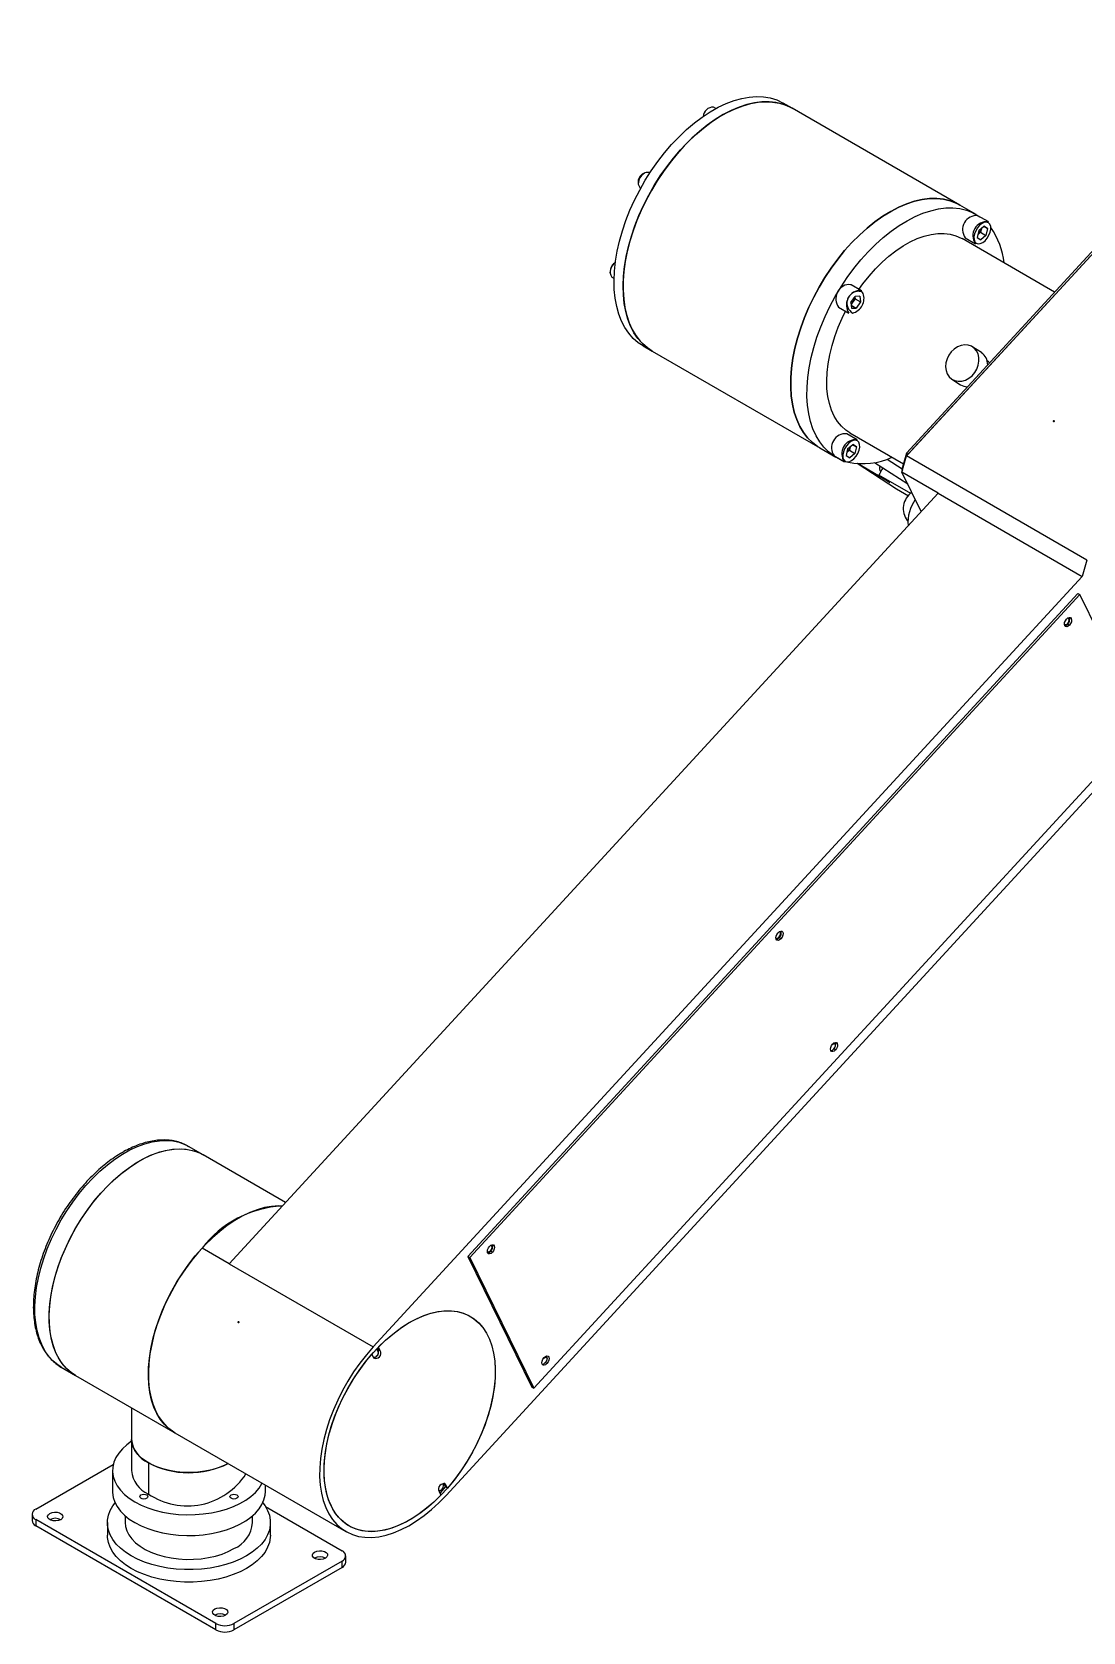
# Model space of a CAD drawing. Header units: millimetres. Extents: x 674 to 4388, y 772 to 3584.
# Drawn here: x 2756 to 3169, y 1204 to 1831 of the extents above; entities that cross this region are included whole.
import ezdxf

# ---------------------------------------------------------------- set-up
doc = ezdxf.new("R2010")
doc.units = ezdxf.units.MM
doc.layers.get('0').update_dxf_attribs({"lineweight": 35})

msp = doc.modelspace()

# ---------------------------------------------------------------- linework, layer by layer
at = {"color": 7, "linetype": 'Continuous', "lineweight": 25}
for p, q in [((3251.58, 1831.33), (3099.55, 1666.1)), ((3252.29, 1830.92), (3100.26, 1665.7)), ((3099.61, 1664.99), (3245.17, 1823.19)), ((3024.76, 1801.31), (3023.86, 1801.83)), ((3054.75, 1801.41), (3051.22, 1803.45)), ((3120.51, 1763.45), (3054.75, 1801.41)), ((2998.85, 1775.99), (2998.56, 1776.16)), ((2995.06, 1770.09), (2995.25, 1769.98)), ((3126.88, 1759.77), (3120.51, 1763.45)), ((3131.63, 1756.93), (3127.6, 1759.26)), ((3127.71, 1759.26), (3128.39, 1758.8)), ((3127.92, 1753.4), (3127.32, 1750.76)), ((3127.57, 1751.87), (3127.63, 1751.92)), ((3127.63, 1751.92), (3127.57, 1751.87)), ((3128.64, 1752.78), (3127.63, 1751.92)), ((3127.92, 1753.4), (3129.94, 1755.12)), ((3128.94, 1754.1), (3128.64, 1752.78)), ((3128.64, 1752.78), (3130.76, 1751.55)), ((3130.76, 1751.55), (3128.74, 1749.84)), ((3128.99, 1754.31), (3128.94, 1754.1)), ((3128.94, 1754.1), (3128.98, 1754.3)), ((3129.87, 1755.05), (3131.36, 1754.19)), ((3131.36, 1754.19), (3129.94, 1755.12)), ((3131.36, 1754.19), (3130.76, 1751.55)), ((3131.63, 1756.93), (3131.7, 1756.88)), ((3157.69, 1729.29), (3121.38, 1750.25)), ((3122.6, 1750.59), (3126.63, 1748.27)), ((3127.32, 1750.76), (3128.74, 1749.84)), ((2983.94, 1735.19), (2984.84, 1734.67)), ((3077.75, 1725.18), (3079.43, 1727.55)), ((3081.93, 1729.74), (3077.9, 1732.07)), ((3079.41, 1726.62), (3078.57, 1725.44)), ((3079.34, 1727.42), (3079.41, 1726.62)), ((3079.41, 1726.62), (3081.53, 1725.4)), ((3081.32, 1727.66), (3079.43, 1727.55)), ((3081.32, 1727.66), (3081.53, 1725.4)), ((3072.9, 1723.41), (3076.93, 1721.08)), ((3077.75, 1725.18), (3077.96, 1722.92)), ((3078.57, 1725.44), (3077.82, 1724.38)), ((3077.84, 1724.19), (3079.85, 1723.02)), ((3077.96, 1722.92), (3079.85, 1723.02)), ((3081.53, 1725.4), (3079.85, 1723.02)), ((2996.22, 1708.19), (2999.76, 1706.15)), ((3128.96, 1705.52), (3125.57, 1707.72)), ((2999.76, 1706.15), (3065.52, 1668.18)), ((3131.75, 1701.91), (3131.22, 1702.26)), ((3117.39, 1695.15), (3120.79, 1692.94)), ((3080.19, 1671.36), (3076.16, 1673.69)), ((3077.38, 1674.03), (3098.37, 1661.92)), ((3080.19, 1671.36), (3080.26, 1671.31)), ((3065.52, 1668.18), (3071.88, 1664.51)), ((3071.16, 1665.03), (3075.19, 1662.7)), ((3076.48, 1667.83), (3075.88, 1665.19)), ((3075.88, 1665.19), (3077.3, 1664.27)), ((3076.13, 1666.3), (3076.19, 1666.35)), ((3076.19, 1666.35), (3076.13, 1666.3)), ((3077.2, 1667.21), (3076.19, 1666.35)), ((3076.48, 1667.83), (3078.5, 1669.55)), ((3077.5, 1668.53), (3077.2, 1667.21)), ((3077.2, 1667.21), (3079.32, 1665.98)), ((3079.32, 1665.98), (3077.3, 1664.27)), ((3077.55, 1668.74), (3077.5, 1668.53)), ((3077.5, 1668.53), (3077.54, 1668.73)), ((3078.43, 1669.49), (3079.92, 1668.62)), ((3079.92, 1668.62), (3078.5, 1669.55)), ((3079.92, 1668.62), (3079.32, 1665.98)), ((3091.99, 1663.78), (3097.83, 1659.99)), ((3099.55, 1666.1), (3097.74, 1659.68)), ((3097.8, 1658.57), (3099.61, 1664.99)), ((3099.55, 1666.1), (3100.26, 1665.7)), ((3170.32, 1624.17), (3099.61, 1664.99)), ((3095.71, 1651.9), (3080.18, 1662)), ((3093.08, 1654.62), (3080.31, 1661.99)), ((3087.07, 1662.43), (3100.04, 1654)), ((3088.73, 1657.45), (3093.08, 1654.62)), ((3101.23, 1650.23), (3088.73, 1657.45)), ((3097.74, 1659.68), (3098.06, 1659.49)), ((3097.74, 1659.68), (3097.98, 1659.19)), ((3111.95, 1650.4), (3097.8, 1658.57)), ((3105.33, 1643.21), (3097.8, 1658.57)), ((3100.42, 1649.18), (3095.71, 1651.9)), ((2833.76, 1348.08), (3111.95, 1650.4)), ((3111.95, 1650.4), (3168.51, 1617.75)), ((3099.89, 1639.67), (3100.1, 1639.55)), ((3170.32, 1624.17), (3168.51, 1617.75)), ((3168.51, 1617.75), (2890.33, 1315.42)), ((3166.85, 1611.03), (2927.48, 1350.89)), ((3167.56, 1610.62), (2928.19, 1350.48)), ((3166.85, 1611.03), (3167.56, 1610.62)), ((3192.68, 1559.38), (3167.56, 1610.62)), ((3163.51, 1598.64), (3162.81, 1599.05)), ((2918.88, 1257.19), (3197.06, 1559.52)), ((2953.31, 1299.24), (3192.68, 1559.38)), ((3050.3, 1475.6), (3049.59, 1476.01)), ((3071.71, 1431.93), (3071, 1432.34)), ((2817.26, 1394.45), (2817.88, 1394.1)), ((2823.54, 1390.84), (2817.88, 1394.1)), ((2855.91, 1372.15), (2823.54, 1390.84)), ((2833.76, 1348.08), (2823.16, 1354.2)), ((2927.48, 1350.89), (2928.19, 1350.48)), ((2927.48, 1350.89), (2952.6, 1299.65)), ((2928.19, 1350.48), (2953.31, 1299.24)), ((2937.09, 1352.56), (2936.38, 1352.97)), ((2833.76, 1348.08), (2890.33, 1315.42)), ((2889.76, 1312.53), (2890.47, 1311.1)), ((2892.35, 1314.32), (2892.02, 1315)), ((2893.05, 1313.91), (2892.35, 1315.35)), ((2893.05, 1313.91), (2892.35, 1314.32)), ((2767.88, 1307.5), (2773.54, 1304.23)), ((2958.49, 1308.89), (2957.79, 1309.3)), ((2773.54, 1304.23), (2812.43, 1281.78)), ((2952.6, 1299.65), (2953.31, 1299.24)), ((2795.48, 1291.57), (2795.48, 1279.15)), ((2812.43, 1281.78), (2879.61, 1243)), ((2795.48, 1279.15), (2795.48, 1266.9)), ((2757.88, 1251.8), (2788.28, 1269.35)), ((2802.07, 1269.97), (2802.07, 1257.72)), ((2787.98, 1266.9), (2787.98, 1258.74)), ((2918.74, 1261.51), (2918.04, 1261.92)), ((2918.74, 1260.49), (2918.04, 1261.92)), ((2847.98, 1258.74), (2847.98, 1261.26)), ((2916.16, 1258.7), (2916.86, 1257.27)), ((2919.45, 1260.08), (2918.74, 1261.51)), ((2919.45, 1260.08), (2918.74, 1260.49)), ((2756.42, 1249.76), (2756.42, 1247.31)), ((2848.06, 1252.81), (2878.09, 1235.47)), ((2828.59, 1206.89), (2757.88, 1247.72)), ((2757.88, 1247.72), (2757.88, 1245.27)), ((2828.59, 1204.44), (2757.88, 1245.27)), ((2785.98, 1246.49), (2785.98, 1241.59)), ((2792.98, 1249.17), (2792.98, 1246.49)), ((2842.98, 1246.49), (2842.98, 1249.17)), ((2849.98, 1241.59), (2849.98, 1246.49)), ((2878.09, 1231.39), (2835.66, 1206.89)), ((2878.09, 1228.94), (2878.09, 1231.39)), ((2879.55, 1230.98), (2879.55, 1233.43)), ((2878.09, 1228.94), (2835.66, 1204.44)), ((2828.59, 1204.44), (2828.59, 1206.89)), ((2835.66, 1206.89), (2835.66, 1204.44))]:
    msp.add_line(p, q, dxfattribs=at)
at = {"color": 7, "linetype": 'Continuous', "lineweight": 25, "flags": 128}
for points in [[(2996.22, 1708.19), (2994.34, 1709.43), (2992.38, 1711.13), (2990.63, 1713.11), (2989.09, 1715.38), (2987.78, 1717.9), (2986.7, 1720.67), (2985.86, 1723.67), (2985.27, 1726.88), (2984.92, 1730.28), (2984.83, 1733.84), (2984.99, 1737.54), (2985.4, 1741.36), (2986.06, 1745.28), (2986.96, 1749.26), (2988.1, 1753.29), (2989.47, 1757.33), (2991.07, 1761.37), (2992.87, 1765.37), (2994.88, 1769.3), (2997.07, 1773.15), (2999.44, 1776.88), (3001.96, 1780.48), (3004.63, 1783.92), (3007.41, 1787.18), (3010.31, 1790.23), (3013.29, 1793.06), (3016.34, 1795.65), (3019.43, 1797.98), (3022.56, 1800.04), (3025.69, 1801.81), (3028.81, 1803.28), (3031.89, 1804.45), (3034.93, 1805.29), (3037.89, 1805.82), (3040.76, 1806.03), (3043.51, 1805.9), (3046.14, 1805.46), (3048.63, 1804.69), (3050.95, 1803.6), (3051.22, 1803.45)], [(2999.76, 1706.15), (2997.88, 1707.39), (2995.92, 1709.09), (2994.17, 1711.07), (2992.63, 1713.34), (2991.32, 1715.86), (2990.24, 1718.63), (2989.4, 1721.63), (2988.8, 1724.84), (2988.46, 1728.24), (2988.36, 1731.8), (2988.52, 1735.5), (2988.93, 1739.32), (2989.59, 1743.24), (2990.49, 1747.22), (2991.64, 1751.25), (2993.01, 1755.29), (2994.6, 1759.33), (2996.41, 1763.32), (2998.41, 1767.26), (3000.61, 1771.11), (3002.97, 1774.84), (3005.5, 1778.44), (3008.16, 1781.88), (3010.95, 1785.14), (3013.84, 1788.19), (3016.82, 1791.02), (3019.87, 1793.61), (3022.97, 1795.94), (3026.09, 1798), (3029.23, 1799.77), (3032.34, 1801.24), (3035.43, 1802.4), (3038.46, 1803.25), (3041.42, 1803.78), (3044.29, 1803.98), (3047.05, 1803.86), (3049.68, 1803.42), (3052.16, 1802.65), (3054.49, 1801.56), (3054.75, 1801.41)], [(3054.75, 1801.41), (3053.33, 1802.15), (3050.92, 1803.08), (3048.36, 1803.68), (3045.67, 1803.96), (3042.85, 1803.92), (3039.94, 1803.55), (3036.94, 1802.86), (3033.88, 1801.86), (3030.77, 1800.54), (3027.65, 1798.91), (3024.52, 1797), (3021.41, 1794.8), (3018.33, 1792.34), (3015.32, 1789.63), (3012.38, 1786.69), (3009.54, 1783.53), (3006.81, 1780.18), (3004.21, 1776.66), (3001.77, 1772.99), (2999.49, 1769.2), (2997.39, 1765.3), (2995.48, 1761.34), (2993.78, 1757.32), (2992.3, 1753.28), (2991.04, 1749.24), (2990.02, 1745.24), (2989.23, 1741.28), (2988.7, 1737.41), (2988.41, 1733.65), (2988.38, 1730.01), (2988.6, 1726.53), (2989.07, 1723.23), (2989.78, 1720.12), (2990.74, 1717.24), (2991.94, 1714.58), (2993.36, 1712.19), (2995, 1710.06), (2996.86, 1708.22), (2998.91, 1706.67), (2999.76, 1706.15)], [(3065.52, 1668.18), (3064.69, 1668.69), (3062.63, 1670.24), (3060.78, 1672.08), (3059.13, 1674.21), (3057.71, 1676.6), (3056.51, 1679.26), (3055.55, 1682.14), (3054.83, 1685.25), (3054.36, 1688.55), (3054.14, 1692.03), (3054.17, 1695.67), (3054.46, 1699.44), (3054.99, 1703.31), (3055.77, 1707.26), (3056.8, 1711.27), (3058.05, 1715.31), (3059.54, 1719.35), (3061.24, 1723.37), (3063.15, 1727.34), (3065.25, 1731.23), (3067.53, 1735.03), (3069.98, 1738.7), (3072.57, 1742.22), (3075.3, 1745.57), (3078.15, 1748.73), (3081.09, 1751.67), (3084.1, 1754.39), (3087.18, 1756.85), (3090.29, 1759.04), (3093.42, 1760.96), (3096.55, 1762.58), (3099.65, 1763.9), (3102.72, 1764.91), (3105.71, 1765.59), (3108.63, 1765.96), (3111.45, 1766), (3114.14, 1765.72), (3116.7, 1765.11), (3119.11, 1764.18), (3120.51, 1763.45)], [(3120.51, 1763.45), (3119.11, 1764.18), (3116.7, 1765.11), (3114.14, 1765.72), (3111.45, 1766), (3108.63, 1765.96), (3105.71, 1765.59), (3102.72, 1764.91), (3099.65, 1763.9), (3096.55, 1762.58), (3093.42, 1760.96), (3090.29, 1759.04), (3087.18, 1756.85), (3084.1, 1754.39), (3081.09, 1751.67), (3078.15, 1748.73), (3075.3, 1745.57), (3072.57, 1742.22), (3069.98, 1738.7), (3067.53, 1735.03), (3065.25, 1731.23), (3063.15, 1727.34), (3061.24, 1723.37), (3059.54, 1719.35), (3058.05, 1715.31), (3056.8, 1711.27), (3055.77, 1707.26), (3054.99, 1703.31), (3054.46, 1699.44), (3054.17, 1695.67), (3054.14, 1692.03), (3054.36, 1688.55), (3054.83, 1685.25), (3055.55, 1682.14), (3056.51, 1679.26), (3057.71, 1676.6), (3059.13, 1674.21), (3060.78, 1672.08), (3062.63, 1670.24), (3064.69, 1668.69), (3065.52, 1668.18)], [(3073.48, 1663.68), (3073.29, 1663.78), (3071.05, 1665.02), (3069, 1666.57), (3067.14, 1668.41), (3065.5, 1670.53), (3064.07, 1672.93), (3062.87, 1675.58), (3061.91, 1678.47), (3061.19, 1681.58), (3060.72, 1684.88), (3060.5, 1688.36), (3060.54, 1692), (3060.82, 1695.76), (3061.36, 1699.63), (3062.14, 1703.59), (3063.16, 1707.6), (3064.42, 1711.63), (3065.9, 1715.68), (3067.6, 1719.7), (3069.51, 1723.66), (3071.61, 1727.56), (3073.89, 1731.35), (3076.34, 1735.03), (3078.94, 1738.55), (3081.67, 1741.9), (3084.51, 1745.06), (3087.45, 1748), (3090.47, 1750.71), (3093.54, 1753.17), (3096.65, 1755.37), (3099.78, 1757.28), (3102.91, 1758.91), (3106.02, 1760.22), (3109.08, 1761.23), (3112.08, 1761.92), (3115, 1762.29), (3117.81, 1762.33), (3120.51, 1762.04), (3123.07, 1761.43), (3125.47, 1760.51), (3127.71, 1759.26)], [(3080.88, 1730.35), (3082.45, 1732.51), (3084.86, 1735.53), (3087.38, 1738.37), (3090.01, 1740.99), (3092.7, 1743.38), (3095.45, 1745.52), (3098.24, 1747.39), (3101.03, 1748.97), (3103.81, 1750.26), (3106.55, 1751.24), (3109.23, 1751.91), (3111.84, 1752.26), (3114.34, 1752.28), (3116.73, 1751.98), (3118.97, 1751.36), (3121.06, 1750.42), (3121.38, 1750.25)], [(3131.76, 1756.5), (3131.02, 1756.76), (3130.15, 1756.66), (3129.2, 1756.23), (3128.27, 1755.5), (3127.43, 1754.51), (3126.74, 1753.37), (3126.26, 1752.15), (3126.03, 1750.96), (3126.07, 1749.89), (3126.38, 1749.03), (3126.92, 1748.45), (3127.66, 1748.19), (3128.53, 1748.29), (3129.48, 1748.72), (3130.41, 1749.46), (3131.25, 1750.44), (3131.94, 1751.58), (3132.42, 1752.8), (3132.65, 1753.99), (3132.61, 1755.06), (3132.3, 1755.92), (3131.76, 1756.5)], [(3077.9, 1732.07), (3077.66, 1732.18), (3076.85, 1732.3)], [(3080.88, 1729.97), (3081.69, 1729.85), (3081.93, 1729.74)], [(3077.38, 1674.03), (3075.78, 1675.1), (3074.06, 1676.64), (3072.54, 1678.47), (3071.24, 1680.57), (3070.16, 1682.93), (3069.32, 1685.51), (3068.72, 1688.32), (3068.37, 1691.31), (3068.27, 1694.47), (3068.41, 1697.78), (3068.81, 1701.2), (3069.46, 1704.71), (3070.34, 1708.28), (3071.46, 1711.87), (3072.8, 1715.48), (3074.36, 1719.05), (3075.7, 1721.79)], [(3116.18, 1704.5), (3115.47, 1703.04), (3115.05, 1701.51), (3114.92, 1699.98), (3115.11, 1698.52), (3115.59, 1697.19), (3116.34, 1696.06), (3117.34, 1695.18), (3118.53, 1694.6), (3119.86, 1694.33), (3121.26, 1694.4), (3122.68, 1694.79), (3124.04, 1695.5), (3125.28, 1696.48), (3126.34, 1697.7), (3127.17, 1699.09), (3127.74, 1700.58), (3128.02, 1702.12), (3127.99, 1703.63), (3127.66, 1705.03), (3127.04, 1706.27), (3126.15, 1707.28), (3125.05, 1708.02), (3123.79, 1708.44), (3122.41, 1708.55), (3120.99, 1708.31), (3119.6, 1707.76), (3118.29, 1706.91), (3117.13, 1705.81), (3116.18, 1704.5)], [(3080.32, 1670.94), (3079.58, 1671.19), (3078.71, 1671.1), (3077.77, 1670.66), (3076.84, 1669.93), (3075.99, 1668.95), (3075.3, 1667.8), (3074.82, 1666.58), (3074.6, 1665.39), (3074.63, 1664.32), (3074.94, 1663.46), (3075.48, 1662.88), (3076.22, 1662.63), (3077.1, 1662.72), (3078.04, 1663.15), (3078.97, 1663.89), (3079.81, 1664.87), (3080.5, 1666.02), (3080.98, 1667.23), (3081.21, 1668.43), (3081.17, 1669.5), (3080.87, 1670.35), (3080.32, 1670.94)], [(3163.51, 1598.64), (3162.97, 1598.19), (3162.43, 1597.99), (3161.97, 1598.06), (3161.65, 1598.4), (3161.53, 1598.95), (3161.62, 1599.63), (3161.92, 1600.34), (3162.37, 1600.97), (3162.91, 1601.42), (3163.45, 1601.62), (3163.92, 1601.55), (3164.24, 1601.21), (3164.36, 1600.66), (3164.26, 1599.97), (3163.97, 1599.27), (3163.51, 1598.64)], [(3050.3, 1475.6), (3049.76, 1475.15), (3049.22, 1474.95), (3048.75, 1475.02), (3048.44, 1475.36), (3048.32, 1475.91), (3048.41, 1476.59), (3048.71, 1477.3), (3049.16, 1477.93), (3049.7, 1478.38), (3050.24, 1478.58), (3050.71, 1478.51), (3051.02, 1478.17), (3051.14, 1477.62), (3051.05, 1476.94), (3050.75, 1476.23), (3050.3, 1475.6)], [(3071.71, 1431.93), (3071.17, 1431.48), (3070.63, 1431.28), (3070.16, 1431.35), (3069.84, 1431.69), (3069.72, 1432.24), (3069.82, 1432.92), (3070.11, 1433.63), (3070.57, 1434.26), (3071.11, 1434.71), (3071.65, 1434.91), (3072.11, 1434.84), (3072.43, 1434.5), (3072.55, 1433.95), (3072.46, 1433.26), (3072.16, 1432.56), (3071.71, 1431.93)], [(3070.27, 1433.88), (3070.69, 1434.23), (3071.13, 1434.39), (3071.51, 1434.33), (3071.76, 1434.06), (3071.81, 1433.94)], [(2773.54, 1304.23), (2772.26, 1305.05), (2770.38, 1306.59), (2768.69, 1308.43), (2767.21, 1310.53), (2765.95, 1312.9), (2764.91, 1315.51), (2764.12, 1318.34), (2763.56, 1321.38), (2763.25, 1324.6), (2763.19, 1327.99), (2763.38, 1331.51), (2763.81, 1335.14), (2764.49, 1338.86), (2765.4, 1342.64), (2766.55, 1346.45), (2767.92, 1350.27), (2769.51, 1354.08), (2771.3, 1357.83), (2773.28, 1361.52), (2775.44, 1365.11), (2777.76, 1368.57), (2780.22, 1371.89), (2782.82, 1375.03), (2785.52, 1377.98), (2788.32, 1380.72), (2791.19, 1383.23), (2794.11, 1385.48), (2797.06, 1387.47), (2800.02, 1389.18), (2802.97, 1390.6), (2805.89, 1391.71), (2808.76, 1392.52), (2811.55, 1393.01), (2814.26, 1393.18), (2816.85, 1393.03), (2819.32, 1392.56), (2821.64, 1391.78), (2823.54, 1390.84)], [(2773.54, 1304.23), (2771.78, 1305.41), (2769.94, 1307.03), (2768.3, 1308.93), (2766.87, 1311.1), (2765.67, 1313.53), (2764.69, 1316.2), (2763.96, 1319.08), (2763.46, 1322.17), (2763.21, 1325.43), (2763.21, 1328.85), (2763.46, 1332.4), (2763.96, 1336.06), (2764.69, 1339.8), (2765.67, 1343.59), (2766.87, 1347.41), (2768.3, 1351.23), (2769.94, 1355.02), (2771.78, 1358.76), (2773.8, 1362.43), (2776, 1365.98), (2778.36, 1369.41), (2780.86, 1372.69), (2783.49, 1375.79), (2786.22, 1378.69), (2789.03, 1381.37), (2791.91, 1383.82), (2794.84, 1386.01), (2797.8, 1387.93), (2800.76, 1389.56), (2803.7, 1390.91), (2806.61, 1391.95), (2809.46, 1392.67), (2812.24, 1393.08), (2814.92, 1393.17), (2817.48, 1392.94), (2819.91, 1392.4), (2822.2, 1391.53), (2823.54, 1390.84)], [(2854.57, 1370.69), (2853.15, 1370.73), (2850.44, 1370.56), (2847.65, 1370.07), (2844.78, 1369.26), (2841.86, 1368.15), (2838.91, 1366.73), (2835.95, 1365.02), (2833, 1363.03), (2830.08, 1360.78), (2827.21, 1358.27), (2824.41, 1355.53), (2821.71, 1352.58), (2819.11, 1349.43), (2816.65, 1346.12), (2814.33, 1342.65), (2812.17, 1339.07), (2810.19, 1335.38), (2808.4, 1331.63), (2806.81, 1327.82), (2805.44, 1324), (2804.29, 1320.19), (2803.38, 1316.41), (2802.7, 1312.69), (2802.27, 1309.05), (2802.08, 1305.53), (2802.14, 1302.15), (2802.45, 1298.93), (2803.01, 1295.89), (2803.8, 1293.06), (2804.84, 1290.45), (2806.1, 1288.08), (2807.58, 1285.98), (2809.27, 1284.14), (2811.16, 1282.6), (2812.43, 1281.78)], [(2812.43, 1281.78), (2812.09, 1281.99), (2810.11, 1283.4), (2808.33, 1285.1), (2806.75, 1287.08), (2805.39, 1289.33), (2804.25, 1291.83), (2803.35, 1294.56), (2802.68, 1297.51), (2802.26, 1300.65), (2802.08, 1303.96), (2802.15, 1307.42), (2802.47, 1311), (2803.04, 1314.69), (2803.84, 1318.44), (2804.88, 1322.24), (2806.15, 1326.07), (2807.64, 1329.88), (2809.34, 1333.66), (2811.23, 1337.38), (2813.31, 1341.02), (2815.56, 1344.54), (2817.96, 1347.93), (2820.5, 1351.15), (2823.16, 1354.2)], [(2937.09, 1352.56), (2936.55, 1352.11), (2936, 1351.91), (2935.54, 1351.98), (2935.22, 1352.32), (2935.1, 1352.87), (2935.2, 1353.55), (2935.49, 1354.26), (2935.95, 1354.89), (2936.48, 1355.34), (2937.03, 1355.54), (2937.49, 1355.47), (2937.81, 1355.13), (2937.93, 1354.58), (2937.83, 1353.9), (2937.54, 1353.19), (2937.09, 1352.56)], [(2873.88, 1252.91), (2872.82, 1255.41), (2872.01, 1258.14), (2871.43, 1261.08), (2871.1, 1264.2), (2871.02, 1267.49), (2871.19, 1270.92), (2871.6, 1274.46), (2872.26, 1278.09), (2873.16, 1281.78), (2874.29, 1285.51), (2875.65, 1289.24), (2877.22, 1292.95), (2878.99, 1296.61), (2880.95, 1300.19), (2883.09, 1303.67), (2885.39, 1307.02), (2887.83, 1310.22), (2890.39, 1313.24), (2893.06, 1316.06), (2895.81, 1318.66), (2898.63, 1321.02), (2901.49, 1323.13), (2904.38, 1324.96), (2907.27, 1326.51), (2910.14, 1327.76), (2912.96, 1328.7), (2915.73, 1329.32), (2918.41, 1329.63), (2920.99, 1329.62), (2923.45, 1329.29), (2925.77, 1328.64), (2927.94, 1327.67), (2929.93, 1326.4), (2931.73, 1324.84), (2933.33, 1322.99), (2934.72, 1320.86), (2935.89, 1318.48), (2936.82, 1315.86), (2937.52, 1313.03), (2937.97, 1309.99), (2938.18, 1306.78), (2938.14, 1303.42), (2937.85, 1299.93), (2937.31, 1296.34), (2936.53, 1292.68), (2935.51, 1288.97), (2934.27, 1285.24), (2932.8, 1281.52), (2931.13, 1277.83), (2929.26, 1274.2), (2927.21, 1270.67), (2924.99, 1267.25), (2922.62, 1263.97), (2920.12, 1260.86), (2917.5, 1257.94), (2914.79, 1255.22), (2912, 1252.74), (2909.15, 1250.5), (2906.27, 1248.53), (2903.38, 1246.84), (2900.5, 1245.44), (2897.65, 1244.35), (2894.85, 1243.56), (2892.13, 1243.09), (2889.49, 1242.94), (2886.97, 1243.12), (2884.58, 1243.61), (2882.33, 1244.42), (2880.26, 1245.53), (2878.36, 1246.95), (2876.65, 1248.67), (2875.15, 1250.66), (2873.88, 1252.91)], [(2892.35, 1315.35), (2895.13, 1318.04), (2897.97, 1320.5), (2900.87, 1322.7), (2903.8, 1324.61), (2906.73, 1326.24), (2909.65, 1327.56), (2912.53, 1328.57), (2915.34, 1329.25), (2918.08, 1329.61), (2920.71, 1329.64), (2923.22, 1329.34), (2925.59, 1328.7), (2927.8, 1327.75), (2929.83, 1326.48), (2931.67, 1324.9), (2933.3, 1323.03), (2934.71, 1320.88), (2935.9, 1318.46), (2936.84, 1315.8), (2937.54, 1312.92), (2937.99, 1309.83), (2938.18, 1306.56), (2938.12, 1303.14), (2937.8, 1299.59), (2937.23, 1295.94), (2936.41, 1292.21), (2935.35, 1288.44), (2934.05, 1284.65), (2932.53, 1280.88), (2930.8, 1277.15), (2928.86, 1273.48), (2926.74, 1269.92), (2924.46, 1266.48), (2922.02, 1263.19), (2919.45, 1260.08)], [(2890.33, 1315.42), (2887.64, 1312.33), (2885.07, 1309.06), (2882.64, 1305.62), (2880.37, 1302.05), (2878.28, 1298.35), (2876.37, 1294.58), (2874.67, 1290.74), (2873.18, 1286.87), (2871.92, 1283), (2870.89, 1279.15), (2870.11, 1275.35), (2869.58, 1271.64), (2869.3, 1268.02), (2869.27, 1264.54), (2869.5, 1261.22), (2869.98, 1258.07), (2870.71, 1255.13), (2871.68, 1252.42), (2872.89, 1249.95), (2874.33, 1247.74), (2875.99, 1245.81), (2877.86, 1244.17), (2879.91, 1242.83), (2882.15, 1241.81), (2884.54, 1241.11), (2887.08, 1240.73), (2889.75, 1240.68), (2892.53, 1240.96), (2895.39, 1241.57), (2898.32, 1242.5), (2901.29, 1243.74), (2904.29, 1245.3), (2907.29, 1247.14), (2910.27, 1249.27), (2913.21, 1251.67), (2916.08, 1254.32), (2918.88, 1257.19)], [(2916.86, 1257.27), (2914.08, 1254.57), (2911.24, 1252.11), (2908.34, 1249.91), (2905.41, 1248), (2902.48, 1246.37), (2899.56, 1245.05), (2896.68, 1244.04), (2893.87, 1243.36), (2891.13, 1243), (2888.5, 1242.97), (2885.99, 1243.28), (2883.62, 1243.91), (2881.41, 1244.86), (2879.38, 1246.13), (2877.54, 1247.71), (2875.91, 1249.58), (2874.5, 1251.73), (2873.31, 1254.15), (2872.37, 1256.81), (2871.67, 1259.69), (2871.22, 1262.78), (2871.03, 1266.05), (2871.09, 1269.47), (2871.41, 1273.02), (2871.98, 1276.68), (2872.8, 1280.4), (2873.86, 1284.17), (2875.16, 1287.96), (2876.68, 1291.73), (2878.41, 1295.46), (2880.35, 1299.13), (2882.47, 1302.69), (2884.75, 1306.13), (2887.19, 1309.42), (2889.76, 1312.53)], [(2889.91, 1312.24), (2889.98, 1312.78), (2889.99, 1312.79)], [(2958.49, 1308.89), (2957.96, 1308.44), (2957.41, 1308.24), (2956.95, 1308.31), (2956.63, 1308.65), (2956.51, 1309.2), (2956.61, 1309.88), (2956.9, 1310.59), (2957.35, 1311.22), (2957.89, 1311.67), (2958.44, 1311.87), (2958.9, 1311.8), (2959.22, 1311.46), (2959.34, 1310.91), (2959.24, 1310.22), (2958.95, 1309.52), (2958.49, 1308.89)], [(2957.05, 1310.84), (2957.48, 1311.19), (2957.92, 1311.35), (2958.29, 1311.29), (2958.55, 1311.02), (2958.6, 1310.9)], [(2795.52, 1278.39), (2793.62, 1277.01), (2791.87, 1275.43), (2790.43, 1273.75), (2789.31, 1271.99), (2788.52, 1270.17), (2788.08, 1268.31), (2788, 1266.44), (2788.26, 1264.57), (2788.87, 1262.73), (2789.82, 1260.93), (2791.11, 1259.21), (2792.71, 1257.58), (2794.6, 1256.05), (2796.77, 1254.66), (2799.19, 1253.41), (2801.83, 1252.31), (2804.65, 1251.39), (2807.64, 1250.65), (2810.74, 1250.1), (2813.93, 1249.74), (2817.17, 1249.59), (2820.42, 1249.64), (2823.64, 1249.9), (2826.79, 1250.35), (2829.84, 1251), (2832.75, 1251.83), (2835.49, 1252.84), (2838.02, 1254.01), (2840.31, 1255.34), (2842.35, 1256.8), (2844.1, 1258.38), (2845.54, 1260.06), (2846.66, 1261.82), (2846.74, 1261.98)], [(2833.39, 1269.68), (2831.77, 1268.89), (2829.44, 1267.97), (2826.92, 1267.23), (2824.26, 1266.68), (2821.5, 1266.32), (2818.69, 1266.17), (2815.87, 1266.22), (2813.08, 1266.48), (2810.36, 1266.93), (2807.77, 1267.58), (2805.34, 1268.41), (2803.1, 1269.41), (2801.11, 1270.56), (2799.38, 1271.85), (2797.94, 1273.26), (2796.81, 1274.75), (2796.03, 1276.32), (2795.58, 1277.93), (2795.48, 1279.15)], [(2787.98, 1258.74), (2788, 1258.27), (2788.26, 1256.4), (2788.87, 1254.56), (2789.82, 1252.77), (2791.11, 1251.04), (2792.71, 1249.41), (2794.6, 1247.89), (2796.77, 1246.49), (2799.19, 1245.24), (2801.83, 1244.15), (2804.65, 1243.22), (2807.64, 1242.48), (2810.74, 1241.93), (2813.93, 1241.58), (2817.17, 1241.43), (2820.42, 1241.48), (2823.64, 1241.73), (2826.79, 1242.18), (2829.84, 1242.83), (2832.75, 1243.66), (2835.49, 1244.67), (2838.02, 1245.85), (2840.31, 1247.17), (2842.35, 1248.64), (2844.1, 1250.22), (2845.54, 1251.9), (2846.66, 1253.66), (2847.45, 1255.48), (2847.89, 1257.33), (2847.98, 1258.74)], [(2799.16, 1256.04), (2798.81, 1256.34), (2798.69, 1256.7), (2798.81, 1257.06), (2799.16, 1257.36), (2799.69, 1257.56), (2800.31, 1257.64), (2800.93, 1257.56), (2801.45, 1257.36), (2801.8, 1257.06), (2801.93, 1256.7), (2801.8, 1256.34), (2801.45, 1256.04), (2800.93, 1255.84), (2800.31, 1255.76), (2799.69, 1255.84), (2799.16, 1256.04)], [(2834.52, 1256.04), (2834.16, 1256.34), (2834.04, 1256.7), (2834.16, 1257.06), (2834.52, 1257.36), (2835.04, 1257.56), (2835.66, 1257.64), (2836.28, 1257.56), (2836.81, 1257.36), (2837.16, 1257.06), (2837.28, 1256.7), (2837.16, 1256.34), (2836.81, 1256.04), (2836.28, 1255.84), (2835.66, 1255.76), (2835.04, 1255.84), (2834.52, 1256.04)], [(2916.49, 1258.02), (2916.79, 1258.34), (2918.74, 1260.49)], [(2763.42, 1250.1), (2764.28, 1250.44), (2765.28, 1250.6), (2766.32, 1250.55), (2767.27, 1250.29), (2768, 1249.87), (2768.44, 1249.32), (2768.53, 1248.72), (2768.26, 1248.14), (2767.67, 1247.65), (2766.81, 1247.31), (2765.81, 1247.15), (2764.77, 1247.2), (2763.83, 1247.46), (2763.09, 1247.88), (2762.65, 1248.43), (2762.56, 1249.03), (2762.83, 1249.61), (2763.42, 1250.1)], [(2846.98, 1254.3), (2847.86, 1253.11), (2848.89, 1251.27), (2849.59, 1249.38), (2849.94, 1247.46), (2849.94, 1245.52), (2849.59, 1243.6), (2848.89, 1241.71), (2847.86, 1239.87), (2846.5, 1238.1), (2844.82, 1236.43), (2842.85, 1234.87), (2840.61, 1233.43), (2838.12, 1232.13), (2835.41, 1231), (2832.51, 1230.03), (2829.45, 1229.24), (2826.27, 1228.65), (2822.99, 1228.25), (2819.66, 1228.04), (2816.31, 1228.04), (2812.98, 1228.25), (2809.7, 1228.65), (2806.52, 1229.24), (2803.46, 1230.03), (2800.56, 1231), (2797.85, 1232.13), (2795.36, 1233.43), (2793.12, 1234.87), (2791.15, 1236.43), (2789.47, 1238.1), (2788.11, 1239.87), (2787.07, 1241.71), (2786.38, 1243.6), (2786.03, 1245.52), (2786.03, 1247.46), (2786.38, 1249.38), (2787.07, 1251.27), (2788.11, 1253.11), (2788.99, 1254.3)], [(2792.98, 1246.49), (2793.12, 1245), (2793.6, 1243.31), (2794.42, 1241.67), (2795.58, 1240.09), (2797.04, 1238.61), (2798.81, 1237.23), (2800.84, 1235.99), (2803.11, 1234.89), (2805.59, 1233.96), (2808.25, 1233.2), (2811.04, 1232.63), (2813.93, 1232.25), (2816.87, 1232.07), (2819.84, 1232.1), (2822.77, 1232.33), (2825.64, 1232.75), (2828.4, 1233.37), (2831.02, 1234.17), (2833.45, 1235.15), (2835.66, 1236.29)], [(2849.98, 1241.59), (2849.94, 1240.63), (2849.59, 1238.7), (2848.89, 1236.81), (2847.86, 1234.97), (2846.5, 1233.21), (2844.82, 1231.53), (2842.85, 1229.97), (2840.61, 1228.53), (2838.12, 1227.24), (2835.41, 1226.1), (2832.51, 1225.13), (2829.45, 1224.35), (2826.27, 1223.75), (2822.99, 1223.35), (2819.66, 1223.14), (2816.31, 1223.14), (2812.98, 1223.35), (2809.7, 1223.75), (2806.52, 1224.35), (2803.46, 1225.13), (2800.56, 1226.1), (2797.85, 1227.24), (2795.36, 1228.53), (2793.12, 1229.97), (2791.15, 1231.53), (2789.47, 1233.21), (2788.11, 1234.97), (2787.07, 1236.81), (2786.38, 1238.7), (2786.03, 1240.63), (2785.98, 1241.59)], [(2867.31, 1234.96), (2868.16, 1235.31), (2869.17, 1235.46), (2870.21, 1235.41), (2871.15, 1235.16), (2871.89, 1234.73), (2872.33, 1234.19), (2872.42, 1233.59), (2872.15, 1233.01), (2871.55, 1232.51), (2870.7, 1232.17), (2869.69, 1232.01), (2868.66, 1232.06), (2867.71, 1232.32), (2866.97, 1232.74), (2866.53, 1233.29), (2866.44, 1233.89), (2866.71, 1234.47), (2867.31, 1234.96)], [(2828.13, 1212.62), (2828.98, 1212.96), (2829.99, 1213.12), (2831.02, 1213.06), (2831.97, 1212.81), (2832.7, 1212.38), (2833.14, 1211.84), (2833.24, 1211.24), (2832.97, 1210.66), (2832.37, 1210.17), (2831.52, 1209.82), (2830.51, 1209.67), (2829.47, 1209.72), (2828.53, 1209.97), (2827.79, 1210.4), (2827.35, 1210.94), (2827.26, 1211.54), (2827.53, 1212.12), (2828.13, 1212.62)]]:
    msp.add_lwpolyline(points, dxfattribs=at)
at = {"color": 8, "linetype": 'Continuous', "lineweight": 25, "flags": 128}
msp.add_lwpolyline([(2767.88, 1307.5), (2766.52, 1308.38), (2764.63, 1309.94), (2762.95, 1311.8), (2761.47, 1313.93), (2760.22, 1316.32), (2759.2, 1318.96), (2758.41, 1321.82), (2757.87, 1324.88), (2757.58, 1328.13), (2757.54, 1331.54), (2757.75, 1335.09), (2758.21, 1338.75), (2758.91, 1342.49), (2759.85, 1346.29), (2761.03, 1350.13), (2762.43, 1353.97), (2764.05, 1357.78), (2765.87, 1361.55), (2767.88, 1365.24), (2770.07, 1368.83), (2772.42, 1372.29), (2774.92, 1375.6), (2777.54, 1378.73), (2780.27, 1381.67), (2783.09, 1384.38), (2785.98, 1386.86), (2788.92, 1389.09), (2791.89, 1391.04), (2794.86, 1392.71), (2797.82, 1394.08), (2800.75, 1395.15), (2803.62, 1395.9), (2806.41, 1396.33), (2809.11, 1396.44), (2811.69, 1396.23), (2814.14, 1395.7), (2816.44, 1394.84), (2817.26, 1394.45)], dxfattribs=at)
at = {"color": 7, "linetype": 'Continuous', "lineweight": 25}
for centre, radius, start, end in [((3023.75, 1797.79), 4.04, 88.40163, 174.40116), ((2998.02, 1772.43), 3.77, 81.73827, 218.2671), ((2999.2, 1771.74), 4.87, 120.42459, 179.58073), ((3127.07, 1753.79), 5.49, 84.45842, 215.54695), ((3124.88, 1755.05), 4.17, 311.24923, 346.72612), ((3108.68, 1737.65), 29.36, 6.00278, 35.22415), ((2988.14, 1736.81), 4.93, 124.83985, 179.28382), ((2987.21, 1737.38), 3.94, 118.59833, 213.84577), ((3077.5, 1726.69), 5.65, 96.59439, 215.48842), ((3081.78, 1724.25), 5.8, 98.98287, 213.09994), ((3076.85, 1726.85), 6.05, 285.54514, 18.26055), ((3075.46, 1727.73), 3.87, 323.53991, 354.77825), ((3075.53, 1727.55), 3.7, 307.76311, 325.1599), ((3125.63, 1700.77), 5.8, 359.87854, 54.92509), ((3123.63, 1697.39), 5.27, 237.42709, 268.4505), ((3075.63, 1668.22), 5.49, 84.45842, 215.54695), ((3073.44, 1669.49), 4.17, 311.24923, 346.72612), ((3082.38, 1689.28), 27.31, 258.11287, 294.91688), ((3789.39, 1282.85), 794.51, 151.6325, 151.86948), ((3090.91, 1660.17), 1.98, 152.63035, 222.99992), ((3106.04, 1644.34), 7.73, 124.57495, 217.19169), ((3115.27, 1639.09), 15.11, 144.19258, 185.37875), ((3161.47, 1600.65), 1.9, 272.1459, 27.85947), ((3161.27, 1600.86), 2.38, 310.17577, 18.7282), ((3161.46, 1600.07), 1.69, 276.66066, 322.91378), ((3048.26, 1477.61), 1.9, 272.14596, 27.85942), ((3048.24, 1477.03), 1.69, 276.66066, 322.91378), ((3048.06, 1477.82), 2.38, 310.17577, 18.7282), ((3069.65, 1433.36), 1.69, 276.66066, 322.91378), ((3069.47, 1434.15), 2.38, 310.17577, 18.7282), ((2856.65, 1328.56), 42.18, 92.82892, 142.56307), ((2935.05, 1354.57), 1.9, 272.14602, 27.85936), ((2935.03, 1353.99), 1.69, 276.66066, 322.91378), ((2934.85, 1354.79), 2.38, 310.17577, 18.7282), ((2890.8, 1312.96), 1.56, 250.16661, 65.93067), ((2889.89, 1313.59), 2.56, 283.07172, 16.64876), ((2891.28, 1312.95), 2.02, 246.31878, 28.44467), ((2956.44, 1310.32), 1.69, 276.66066, 322.91378), ((2956.25, 1311.11), 2.38, 310.17577, 18.7282), ((2806.86, 1280.36), 11.44, 186.05137, 245.26877), ((2818.01, 1300.64), 34.56, 242.54219, 296.42113), ((2806.29, 1267.7), 10.83, 184.20658, 247.11356), ((2817.36, 1280.36), 27.32, 235.97164, 327.41824), ((2915.98, 1260.95), 1.9, 272.14602, 27.85936), ((2917.93, 1259.66), 2.02, 66.31878, 208.44467), ((2758.65, 1249.76), 2.18, 110.78342, 249.21658), ((2758.92, 1247.56), 2.51, 185.6948, 245.62534), ((2765.55, 1243.65), 4.53, 62.09025, 117.91512), ((2830.86, 1247.46), 12.16, 293.25853, 355.42133), ((2869.43, 1228.51), 4.53, 62.09025, 117.91512), ((2877.31, 1233.43), 2.18, 290.78342, 69.21658), ((2877.05, 1231.23), 2.51, 294.37466, 354.3052), ((2830.25, 1206.16), 4.53, 62.09025, 117.91512), ((2832.13, 1213.72), 7.69, 242.60967, 297.39033), ((2832.13, 1211.27), 7.69, 242.60967, 297.39033)]:
    msp.add_arc(centre, radius, start, end, dxfattribs=at)
at = {"color": 8, "linetype": 'Continuous', "lineweight": 25}
for centre, radius, start, end in [((3131.1, 1751.46), 5.49, 84.45842, 215.54695), ((3080.76, 1725), 4.59, 86.99442, 240.02886), ((3081.15, 1727.91), 1.67, 30.02973, 95.0372), ((3079.66, 1665.89), 5.49, 84.45842, 215.54695)]:
    msp.add_arc(centre, radius, start, end, dxfattribs=at)
at = {"color": 7, "linetype": 'Continuous', "lineweight": 25}
for points, knots in [([(3131.72, 1701.89), (3131.8, 1701.86), (3131.98, 1701.78), (3132.09, 1701.63), (3132.16, 1701.54)], [0, 0, 0, 0, 0.441731, 1, 1, 1, 1]), ([(2817.19, 1394.44), (2816.82, 1394.64), (2815.75, 1395.22), (2813.83, 1395.87), (2811.44, 1396.41), (2808.93, 1396.65), (2806.33, 1396.6), (2803.63, 1396.26), (2800.87, 1395.63), (2798.05, 1394.71), (2795.25, 1393.53), (2793.19, 1392.47), (2791.58, 1391.56), (2789.92, 1390.56), (2787.53, 1388.95), (2784.72, 1386.79), (2781.97, 1384.41), (2779.29, 1381.82), (2776.7, 1379.03), (2774.21, 1376.07), (2771.84, 1372.95), (2769.6, 1369.7), (2767.5, 1366.32), (2765.56, 1362.85), (2763.8, 1359.3), (2762.21, 1355.71), (2760.82, 1352.07), (2759.62, 1348.43), (2758.64, 1344.81), (2757.87, 1341.22), (2757.32, 1337.68), (2757, 1334.23), (2756.9, 1330.87), (2757.04, 1327.63), (2757.41, 1324.54), (2758.02, 1321.6), (2758.85, 1318.85), (2759.92, 1316.3), (2761.2, 1313.98), (2762.69, 1311.9), (2764.37, 1310.07), (2766.24, 1308.53), (2767.6, 1307.59), (2768.37, 1307.24), (2768.4, 1307.22)], [0, 0, 0, 0, 0.013024, 0.037692, 0.062411, 0.087265, 0.112301, 0.137531, 0.162932, 0.188465, 0.214086, 0.238461, 0.243882, 0.257458, 0.283148, 0.308827, 0.334489, 0.360133, 0.38576, 0.411371, 0.436971, 0.462561, 0.488147, 0.513731, 0.539317, 0.564909, 0.59051, 0.616123, 0.641754, 0.667405, 0.69308, 0.718779, 0.744504, 0.77025, 0.796008, 0.821756, 0.847462, 0.873086, 0.898578, 0.923892, 0.949, 0.973906, 0.998656, 1, 1, 1, 1])]:
    msp.add_open_spline(points, degree=3, knots=knots, dxfattribs=at)
at = {"color": 7, "linetype": 'Continuous'}
for p in [(3157.36, 1678.67), (2837.43, 1325.09)]:
    msp.add_point(p, dxfattribs=at)

doc.saveas('drawing.dxf')
